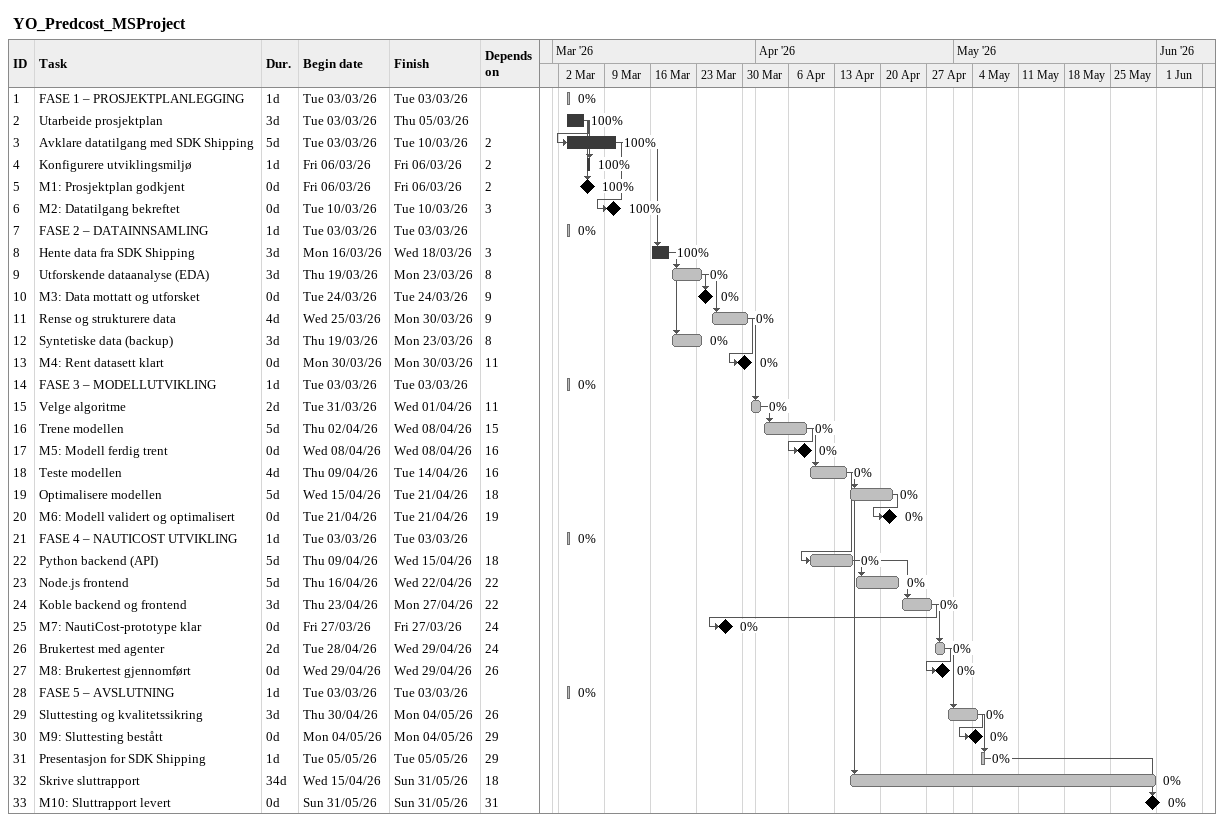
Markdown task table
YO_Predcost_MSProject

| ID | Task | Duration | Start | Finish | Predecessors | % complete |
|---|---|---|---|---|---|---|
| 1 | FASE 1 – PROSJEKTPLANLEGGING | 1d | 2026-03-03 | 2026-03-03 |  | 0 |
| 2 | Utarbeide prosjektplan | 3d | 2026-03-03 | 2026-03-05 |  | 100 |
| 3 | Avklare datatilgang med SDK Shipping | 5d | 2026-03-03 | 2026-03-10 | 2 | 100 |
| 4 | Konfigurere utviklingsmiljø | 1d | 2026-03-06 | 2026-03-06 | 2 | 100 |
| 5 | M1: Prosjektplan godkjent | 0d | 2026-03-06 | 2026-03-06 | 2 | 100 |
| 6 | M2: Datatilgang bekreftet | 0d | 2026-03-10 | 2026-03-10 | 3 | 100 |
| 7 | FASE 2 – DATAINNSAMLING | 1d | 2026-03-03 | 2026-03-03 |  | 0 |
| 8 | Hente data fra SDK Shipping | 3d | 2026-03-16 | 2026-03-18 | 3 | 100 |
| 9 | Utforskende dataanalyse (EDA) | 3d | 2026-03-19 | 2026-03-23 | 8 | 0 |
| 10 | M3: Data mottatt og utforsket | 0d | 2026-03-24 | 2026-03-24 | 9 | 0 |
| 11 | Rense og strukturere data | 4d | 2026-03-25 | 2026-03-30 | 9 | 0 |
| 12 | Syntetiske data (backup) | 3d | 2026-03-19 | 2026-03-23 | 8 | 0 |
| 13 | M4: Rent datasett klart | 0d | 2026-03-30 | 2026-03-30 | 11 | 0 |
| 14 | FASE 3 – MODELLUTVIKLING | 1d | 2026-03-03 | 2026-03-03 |  | 0 |
| 15 | Velge algoritme | 2d | 2026-03-31 | 2026-04-01 | 11 | 0 |
| 16 | Trene modellen | 5d | 2026-04-02 | 2026-04-08 | 15 | 0 |
| 17 | M5: Modell ferdig trent | 0d | 2026-04-08 | 2026-04-08 | 16 | 0 |
| 18 | Teste modellen | 4d | 2026-04-09 | 2026-04-14 | 16 | 0 |
| 19 | Optimalisere modellen | 5d | 2026-04-15 | 2026-04-21 | 18 | 0 |
| 20 | M6: Modell validert og optimalisert | 0d | 2026-04-21 | 2026-04-21 | 19 | 0 |
| 21 | FASE 4 – NAUTICOST UTVIKLING | 1d | 2026-03-03 | 2026-03-03 |  | 0 |
| 22 | Python backend (API) | 5d | 2026-04-09 | 2026-04-15 | 18 | 0 |
| 23 | Node.js frontend | 5d | 2026-04-16 | 2026-04-22 | 22 | 0 |
| 24 | Koble backend og frontend | 3d | 2026-04-23 | 2026-04-27 | 22 | 0 |
| 25 | M7: NautiCost-prototype klar | 0d | 2026-03-27 | 2026-03-27 | 24 | 0 |
| 26 | Brukertest med agenter | 2d | 2026-04-28 | 2026-04-29 | 24 | 0 |
| 27 | M8: Brukertest gjennomført | 0d | 2026-04-29 | 2026-04-29 | 26 | 0 |
| 28 | FASE 5 – AVSLUTNING | 1d | 2026-03-03 | 2026-03-03 |  | 0 |
| 29 | Sluttesting og kvalitetssikring | 3d | 2026-04-30 | 2026-05-04 | 26 | 0 |
| 30 | M9: Sluttesting bestått | 0d | 2026-05-04 | 2026-05-04 | 29 | 0 |
| 31 | Presentasjon for SDK Shipping | 1d | 2026-05-05 | 2026-05-05 | 29 | 0 |
| 32 | Skrive sluttrapport | 34d | 2026-04-15 | 2026-05-31 | 18 | 0 |
| 33 | M10: Sluttrapport levert | 0d | 2026-05-31 | 2026-05-31 | 31 | 0 |
